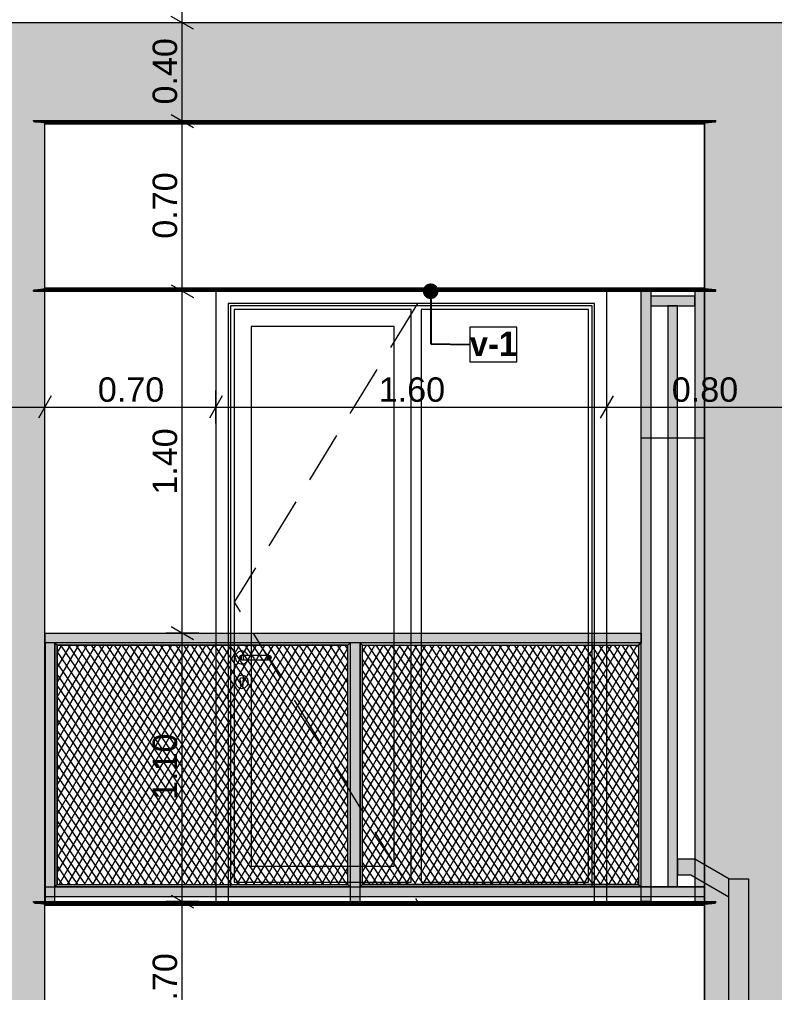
# Model space of a CAD drawing. Header units: millimetres. Extents: x 475206255 to 476720147, y 4620882299 to 4621447368.
# Drawn here: x 475471580 to 475474672, y 4621141772 to 4621145758 of the extents above; entities that cross this region are included whole.
import ezdxf

# ---------------------------------------------------------------- set-up
doc = ezdxf.new("R2010")
doc.units = ezdxf.units.MM
doc.header["$MEASUREMENT"] = 0
doc.set_wipeout_variables(frame=1)
doc.linetypes.add('Hidden Line', pattern=[317.5, 211.666667, -105.833333])
for name, color, linetype, lineweight in [('0_Pen_No__250_Pen_No__255', 255, 'Continuous', 0), ('0_Pen_No__250_Pen_No__7', 7, 'Continuous', 0), ('2D Drafting - General_Pen_No__7_Pen_No__7', 7, 'Continuous', 0), ('Dimensioning - General_Pen_No__142', 142, 'Continuous', 0), ('New_2D Drafting - General_Pen_No__30_Pen_No__9_Pen_No__9_Pen_No__253', 252, 'Continuous', 0), ('New_2D Drafting - General_Pen_No__30_Pen_No__9_Pen_No__9_Pen_No__255', 255, 'Continuous', 0), ('New_2D Drafting - General_Pen_No__30_Pen_No__9_Pen_No__9_Pen_No__7', 7, 'Continuous', 0), ('New_2D Drafting - General_Pen_No__4', 7, 'Continuous', 0), ('New_2D Drafting - General_Pen_No__7', 7, 'Continuous', 0), ('New_Annotation - Label_Pen_No__1', 1, 'Continuous', 0), ('New_Structural - Bearing_Pen_No__250', 7, 'Continuous', 0), ('Structural - Bearing_Pen_No__250', 7, 'Continuous', 0), ('zoma_Pen_No__142', 142, 'Continuous', 0)]:
    doc.layers.add(name, color=color, linetype=linetype, lineweight=lineweight)
doc.layers.add('Dimensioning - General', color=7, linetype='Continuous')
doc.layers.add('zoma', color=7, linetype='Continuous')
doc.styles.add('GENERATED_STYLE_2', font='arial.ttf')
doc.styles.add('GENERATED_STYLE_5', font='')
doc.styles.get('GENERATED_STYLE_5').set_extended_font_data('Avaza', bold=True)
doc.dimstyles.new('GENERATED_STYLE__1', dxfattribs={"dimtxt": 100, "dimasz": 68.640772, "dimexe": 0.18, "dimexo": 0.0625, "dimgap": 0, "dimtad": 1, "dimlfac": 0.001, "dimzin": 0, "dimdsep": 46, "dimtxsty": 'GENERATED_STYLE_2', "dimblk": 'ARROWHEAD_2', "dimblk1": 'ARROWHEAD_2', "dimblk2": 'ARROWHEAD_2', "dimcen": 0.09, "dimse1": 1, "dimse2": 1, "dimclrd": 142, "dimclre": 142, "dimclrt": 142, "dimadec": 0, "dimazin": 0, "dimtfac": 1, "dimtdec": 4, "dimtmove": 0, "dimatfit": 3, "dimfxl": 1, "dimtolj": 1, "dimtzin": 0, "dimarcsym": 0})
doc.dimstyles.new('GENERATED_STYLE__18', dxfattribs={"dimtxt": 100, "dimasz": 68.640772, "dimexe": 0.18, "dimexo": 0.0625, "dimgap": 0, "dimtad": 1, "dimtih": 1, "dimtoh": 1, "dimlfac": 0.001, "dimzin": 0, "dimdsep": 46, "dimtxsty": 'GENERATED_STYLE_2', "dimblk": 'ARROWHEAD_2', "dimblk1": 'ARROWHEAD_2', "dimblk2": 'ARROWHEAD_2', "dimcen": 0.09, "dimse1": 1, "dimse2": 1, "dimclrd": 142, "dimclre": 142, "dimclrt": 142, "dimadec": 0, "dimazin": 0, "dimtfac": 1, "dimtdec": 4, "dimtmove": 0, "dimatfit": 3, "dimfxl": 1, "dimtolj": 1, "dimtzin": 0, "dimarcsym": 0})
doc.dimstyles.new('GENERATED_STYLE__3', dxfattribs={"dimtxt": 200, "dimasz": 64.421331, "dimexe": 0.18, "dimexo": 3, "dimgap": 0, "dimtad": 1, "dimtih": 1, "dimtoh": 1, "dimlfac": 0.001, "dimzin": 0, "dimdsep": 46, "dimtxsty": 'GENERATED_STYLE_2', "dimblk": 'ARROWHEAD_2', "dimblk1": 'ARROWHEAD_2', "dimblk2": 'ARROWHEAD_2', "dimcen": 0.09, "dimclrd": 142, "dimclre": 142, "dimclrt": 142, "dimadec": 0, "dimazin": 0, "dimtfac": 1, "dimtdec": 4, "dimtmove": 0, "dimatfit": 3, "dimfxl": 1, "dimtolj": 1, "dimtzin": 0, "dimarcsym": 0})
doc.dimstyles.new('GENERATED_STYLE__33', dxfattribs={"dimtxt": 0.18, "dimasz": 127.68, "dimexe": 0.18, "dimexo": 0.0625, "dimgap": 0, "dimtad": 0, "dimtih": 1, "dimtoh": 1, "dimdec": 4, "dimzin": 0, "dimdsep": 46, "dimcen": 0.09, "dimadec": 0, "dimazin": 0, "dimtfac": 1, "dimtdec": 4, "dimtmove": 0, "dimatfit": 3, "dimldrblk": 'ARROWHEAD_11', "dimfxl": 1, "dimtolj": 1, "dimtzin": 0, "dimarcsym": 0})
pattern_1 = [(60, (475826095.757, 4621095193.19), (-25.980762, 15), []), (124.306619, (475826095.757, 4621095193.19), (23.8156986, 11.25), [])]

# ---------------------------------------------------------------- blocks, each defined once
blk = doc.blocks.new('*D571', base_point=(475826095.8, 4621095193.2))
at = {"layer": 'Dimensioning - General_Pen_No__142', "color": 142, "linetype": 'Continuous', "lineweight": 0, "transparency": 16777216}
for p, q in [((475472201.6, 4621142171), (475472291.9, 4621142118.8)), ((475472314.5, 4621142144.9), (475472179, 4621142144.9)), ((475472246.7, 4621141444.9), (475472246.7, 4621142144.9)), ((475472314.5, 4621141444.9), (475472179, 4621141444.9)), ((475472201.6, 4621141471), (475472291.9, 4621141418.9))]:
    blk.add_line(p, q, dxfattribs=at)
at = {"layer": 'Dimensioning - General_Pen_No__142', "color": 142, "lineweight": 0, "transparency": 16777216, "insert": (475472226.7, 4621141661.5), "char_height": 100, "attachment_point": 7, "rotation": 90, "style": 'GENERATED_STYLE_2'}
blk.add_mtext('\\A1;{\\pql;\\fArial|b0|i0|c204|p0;\\W1.000000;0.70}', dxfattribs=at)
blk = doc.blocks.new('ARROWHEAD_2')
at = {"color": 0, "linetype": 'Continuous', "lineweight": 0}
for p, q in [((-0.378, -0.655), (0.378, 0.655)), ((0, 0), (-1, 0))]:
    blk.add_line(p, q, dxfattribs=at)
blk = doc.blocks.new('*D572', base_point=(475826095.8, 4621095193.2))
at = {"layer": 'Dimensioning - General_Pen_No__142', "color": 142, "linetype": 'Continuous', "lineweight": 0, "transparency": 16777216}
for p, q in [((475472201.6, 4621143271), (475472291.9, 4621143218.9)), ((475472314.5, 4621143244.9), (475472179, 4621143244.9)), ((475472246.7, 4621142144.9), (475472246.7, 4621143244.9)), ((475472201.6, 4621142171), (475472291.9, 4621142118.8)), ((475472314.5, 4621142144.9), (475472179, 4621142144.9))]:
    blk.add_line(p, q, dxfattribs=at)
at = {"layer": 'Dimensioning - General_Pen_No__142', "color": 142, "lineweight": 0, "transparency": 16777216, "insert": (475472226.7, 4621142561.5), "char_height": 100, "attachment_point": 7, "rotation": 90, "style": 'GENERATED_STYLE_2'}
blk.add_mtext('\\A1;{\\pql;\\fArial|b0|i0|c204|p0;\\W1.000000;1.10}', dxfattribs=at)
blk = doc.blocks.new('*D573', base_point=(475826095.8, 4621095193.2))
at = {"layer": 'Dimensioning - General_Pen_No__142', "color": 142, "linetype": 'Continuous', "lineweight": 0, "transparency": 16777216}
for p, q in [((475472201.6, 4621144671), (475472291.9, 4621144618.9)), ((475472314.5, 4621144644.9), (475472179, 4621144644.9)), ((475472246.7, 4621143244.9), (475472246.7, 4621144644.9)), ((475472201.6, 4621143271), (475472291.9, 4621143218.9)), ((475472314.5, 4621143244.9), (475472179, 4621143244.9))]:
    blk.add_line(p, q, dxfattribs=at)
at = {"layer": 'Dimensioning - General_Pen_No__142', "color": 142, "lineweight": 0, "transparency": 16777216, "insert": (475472226.7, 4621143811.5), "char_height": 100, "attachment_point": 7, "rotation": 90, "style": 'GENERATED_STYLE_2'}
blk.add_mtext('\\A1;{\\pql;\\fArial|b0|i0|c204|p0;\\W1.000000;1.40}', dxfattribs=at)
blk = doc.blocks.new('*D574', base_point=(475826095.8, 4621095193.2))
at = {"layer": 'Dimensioning - General_Pen_No__142', "color": 142, "linetype": 'Continuous', "lineweight": 0, "transparency": 16777216}
for p, q in [((475472314.5, 4621145342.4), (475472179, 4621145342.4)), ((475472201.6, 4621145368.5), (475472291.9, 4621145316.4)), ((475472246.7, 4621144644.9), (475472246.7, 4621145342.4)), ((475472201.6, 4621144671), (475472291.9, 4621144618.9)), ((475472314.5, 4621144644.9), (475472179, 4621144644.9))]:
    blk.add_line(p, q, dxfattribs=at)
at = {"layer": 'Dimensioning - General_Pen_No__142', "color": 142, "lineweight": 0, "transparency": 16777216, "insert": (475472226.7, 4621144860.2), "char_height": 100, "attachment_point": 7, "rotation": 90, "style": 'GENERATED_STYLE_2'}
blk.add_mtext('\\A1;{\\pql;\\fArial|b0|i0|c204|p0;\\W1.000000;0.70}', dxfattribs=at)
blk = doc.blocks.new('*D575', base_point=(475826095.8, 4621095193.2))
at = {"layer": 'Dimensioning - General_Pen_No__142', "color": 142, "linetype": 'Continuous', "lineweight": 0, "transparency": 16777216}
for p, q in [((475472246.7, 4621145744.5), (475472246.7, 4621145788.6)), ((475472314.5, 4621145744.5), (475472179, 4621145744.5)), ((475472291.9, 4621145718.4), (475472201.6, 4621145770.5)), ((475472246.7, 4621145342.4), (475472246.7, 4621145744.5)), ((475472314.5, 4621145342.4), (475472179, 4621145342.4)), ((475472201.6, 4621145368.5), (475472291.9, 4621145316.4))]:
    blk.add_line(p, q, dxfattribs=at)
at = {"layer": 'Dimensioning - General_Pen_No__142', "color": 142, "lineweight": 0, "transparency": 16777216, "insert": (475472226.7, 4621145410), "char_height": 100, "attachment_point": 7, "rotation": 90, "style": 'GENERATED_STYLE_2'}
blk.add_mtext('\\A1;{\\pql;\\fArial|b0|i0|c204|p0;\\W1.000000;0.40}', dxfattribs=at)
blk = doc.blocks.new('*D582', base_point=(475826095.8, 4621095193.2))
at = {"layer": 'Dimensioning - General_Pen_No__142', "color": 142, "linetype": 'Continuous', "lineweight": 0, "transparency": 16777216}
for p, q in [((475483310.4, 4621143670.9), (475483400.7, 4621143618.8)), ((475483423.3, 4621143644.9), (475483287.8, 4621143644.9)), ((475483355.6, 4621141144.9), (475483355.6, 4621143644.9)), ((475483310.4, 4621141170.9), (475483400.7, 4621141118.8)), ((475483423.3, 4621141144.9), (475483287.8, 4621141144.9))]:
    blk.add_line(p, q, dxfattribs=at)
at = {"layer": 'Dimensioning - General_Pen_No__142', "color": 142, "lineweight": 0, "transparency": 16777216, "insert": (475483335.6, 4621142261.4), "char_height": 100, "attachment_point": 7, "rotation": 90, "style": 'GENERATED_STYLE_2'}
blk.add_mtext('\\A1;{\\pql;\\fArial|b0|i0|c204|p0;\\W1.000000;2.50}', dxfattribs=at)
blk = doc.blocks.new('*D583', base_point=(475826095.8, 4621095193.2))
at = {"layer": 'Dimensioning - General_Pen_No__142', "color": 142, "linetype": 'Continuous', "lineweight": 0, "transparency": 16777216}
for p, q in [((475483355.6, 4621144744.5), (475483355.6, 4621144788.6)), ((475483423.3, 4621144744.5), (475483287.8, 4621144744.5)), ((475483400.7, 4621144718.4), (475483310.4, 4621144770.5)), ((475483355.6, 4621143644.9), (475483355.6, 4621144744.5)), ((475483310.4, 4621143670.9), (475483400.7, 4621143618.8)), ((475483423.3, 4621143644.9), (475483287.8, 4621143644.9))]:
    blk.add_line(p, q, dxfattribs=at)
at = {"layer": 'Dimensioning - General_Pen_No__142', "color": 142, "lineweight": 0, "transparency": 16777216, "insert": (475483335.6, 4621144061.2), "char_height": 100, "attachment_point": 7, "rotation": 90, "style": 'GENERATED_STYLE_2'}
blk.add_mtext('\\A1;{\\pql;\\fArial|b0|i0|c204|p0;\\W1.000000;1.10}', dxfattribs=at)
blk = doc.blocks.new('*D1547', base_point=(475826095.8, 4621095193.2))
at = {"layer": 'zoma_Pen_No__142', "color": 142, "linetype": 'Continuous', "lineweight": 0, "transparency": 16777216}
for p, q in [((475468309, 4621128812.1), (475468260.1, 4621128727.4)), ((475468284.6, 4621128706.2), (475468284.6, 4621128833.3)), ((475474409, 4621128812.1), (475474360.1, 4621128727.4)), ((475474384.6, 4621128706.2), (475474384.6, 4621128833.3)), ((475468284.6, 4621128769.8), (475474384.6, 4621128769.8))]:
    blk.add_line(p, q, dxfattribs=at)
at = {"layer": 'zoma_Pen_No__142', "color": 142, "lineweight": 0, "transparency": 16777216, "char_height": 200, "attachment_point": 7, "style": 'GENERATED_STYLE_2'}
for s, insert in [('\\A1;{\\pql;\\fArial|b0|i0|c204|p0;\\W1.000000;6.10}', (475471067.7, 4621128809.8)), ('\\A1;{\\pql;\\fArial|b0|i0|c204|p0;\\W1.000000;0.40}', (475473826.2, 4621128809.8))]:
    blk.add_mtext(s, dxfattribs=dict(at, insert=insert))
blk = doc.blocks.new('*D1548', base_point=(475826095.8, 4621095193.2))
at = {"layer": 'zoma_Pen_No__142', "color": 142, "linetype": 'Continuous', "lineweight": 0, "transparency": 16777216}
for p, q in [((475474409, 4621128812.1), (475474360.1, 4621128727.4)), ((475474384.6, 4621128706.2), (475474384.6, 4621128833.3)), ((475474809, 4621128812.1), (475474760.1, 4621128727.4)), ((475474784.6, 4621128706.2), (475474784.6, 4621128833.3)), ((475474384.6, 4621128769.8), (475474784.6, 4621128769.8))]:
    blk.add_line(p, q, dxfattribs=at)
at = {"layer": 'zoma_Pen_No__142', "color": 142, "lineweight": 0, "transparency": 16777216, "insert": (475474667.7, 4621128866.9), "char_height": 200, "attachment_point": 7, "style": 'GENERATED_STYLE_2'}
blk.add_mtext('\\A1;{\\pql;\\fArial|b0|i0|c204|p0;\\W1.000000;0.30}', dxfattribs=at)
blk = doc.blocks.new('ARROWHEAD_11')
at = {"color": 0, "linetype": 'Continuous', "lineweight": 0}
blk.add_line((0, 0), (-1, 0), dxfattribs=at)
at = {"color": 0, "linetype": 'Continuous', "lineweight": 0, "const_width": 0.25, "flags": 128}
blk.add_lwpolyline([(-0.125, 0, 1), (0.125, 0, 1)], format="xyb", close=True, dxfattribs=at)
blk = doc.blocks.new('*D1901', base_point=(475826095.8, 4621095193.2))
at = {"layer": 'Dimensioning - General_Pen_No__142', "color": 142, "linetype": 'Continuous', "lineweight": 0, "transparency": 16777216}
for p, q in [((475470734.7, 4621144103.1), (475470734.7, 4621144238.6)), ((475471684.2, 4621144103.1), (475471684.2, 4621144238.6)), ((475470760.8, 4621144216), (475470708.6, 4621144125.7)), ((475471710.3, 4621144216), (475471658.2, 4621144125.7)), ((475470734.7, 4621144170.8), (475471684.2, 4621144170.8))]:
    blk.add_line(p, q, dxfattribs=at)
at = {"layer": 'Dimensioning - General_Pen_No__142', "color": 142, "lineweight": 0, "transparency": 16777216, "insert": (475471076, 4621144190.8), "char_height": 100, "attachment_point": 7, "style": 'GENERATED_STYLE_2'}
blk.add_mtext('\\A1;{\\pql;\\fArial|b0|i0|c204|p0;\\W1.000000;0.95}', dxfattribs=at)
blk = doc.blocks.new('*D1902', base_point=(475826095.8, 4621095193.2))
at = {"layer": 'Dimensioning - General_Pen_No__142', "color": 142, "linetype": 'Continuous', "lineweight": 0, "transparency": 16777216}
for p, q in [((475471684.2, 4621144103.1), (475471684.2, 4621144238.6)), ((475472384.3, 4621144103.1), (475472384.3, 4621144238.6)), ((475471710.3, 4621144216), (475471658.2, 4621144125.7)), ((475472410.3, 4621144216), (475472358.2, 4621144125.7)), ((475471684.2, 4621144170.8), (475472384.3, 4621144170.8))]:
    blk.add_line(p, q, dxfattribs=at)
at = {"layer": 'Dimensioning - General_Pen_No__142', "color": 142, "lineweight": 0, "transparency": 16777216, "insert": (475471900.8, 4621144190.8), "char_height": 100, "attachment_point": 7, "style": 'GENERATED_STYLE_2'}
blk.add_mtext('\\A1;{\\pql;\\fArial|b0|i0|c204|p0;\\W1.000000;0.70}', dxfattribs=at)
blk = doc.blocks.new('*D1903', base_point=(475826095.8, 4621095193.2))
at = {"layer": 'Dimensioning - General_Pen_No__142', "color": 142, "linetype": 'Continuous', "lineweight": 0, "transparency": 16777216}
for p, q in [((475472384.3, 4621144103.1), (475472384.3, 4621144238.6)), ((475473984.3, 4621144103.1), (475473984.3, 4621144238.6)), ((475472410.3, 4621144216), (475472358.2, 4621144125.7)), ((475474010.3, 4621144216), (475473958.2, 4621144125.7)), ((475472384.3, 4621144170.8), (475473984.3, 4621144170.8))]:
    blk.add_line(p, q, dxfattribs=at)
at = {"layer": 'Dimensioning - General_Pen_No__142', "color": 142, "lineweight": 0, "transparency": 16777216, "insert": (475473050.8, 4621144190.8), "char_height": 100, "attachment_point": 7, "style": 'GENERATED_STYLE_2'}
blk.add_mtext('\\A1;{\\pql;\\fArial|b0|i0|c204|p0;\\W1.000000;1.60}', dxfattribs=at)
blk = doc.blocks.new('*D1904', base_point=(475826095.8, 4621095193.2))
at = {"layer": 'Dimensioning - General_Pen_No__142', "color": 142, "linetype": 'Continuous', "lineweight": 0, "transparency": 16777216}
for p, q in [((475473984.3, 4621144103.1), (475473984.3, 4621144238.6)), ((475474784.4, 4621144103.1), (475474784.4, 4621144238.6)), ((475474010.3, 4621144216), (475473958.2, 4621144125.7)), ((475474810.5, 4621144216), (475474758.3, 4621144125.7)), ((475473984.3, 4621144170.8), (475474784.4, 4621144170.8))]:
    blk.add_line(p, q, dxfattribs=at)
at = {"layer": 'Dimensioning - General_Pen_No__142', "color": 142, "lineweight": 0, "transparency": 16777216, "insert": (475474250.9, 4621144190.8), "char_height": 100, "attachment_point": 7, "style": 'GENERATED_STYLE_2'}
blk.add_mtext('\\A1;{\\pql;\\fArial|b0|i0|c204|p0;\\W1.000000;0.80}', dxfattribs=at)

msp = doc.modelspace()

# ---------------------------------------------------------------- hatches: boundary and pattern name
at = {"layer": '0_Pen_No__250_Pen_No__255', "linetype": 'Continuous', "lineweight": 0, "true_color": 0x3f3f3f}
for points in [[(475474484.884, 4621142164.412), (475474484.884, 4621142237.916), (475474344.884, 4621142318.828), (475474274.884, 4621142318.828), (475474274.884, 4621142254.828), (475474328.44, 4621142254.828)], [(475474564.884, 4621132444.873), (475474484.884, 4621132444.873), (475474484.884, 4621142237.916), (475474564.884, 4621142237.916)]]:
    msp.add_hatch(color=250, dxfattribs=at).paths.add_polyline_path(points)
at = {"layer": 'New_2D Drafting - General_Pen_No__30_Pen_No__9_Pen_No__9_Pen_No__253', "linetype": 'Continuous', "lineweight": 0}
h = msp.add_hatch(dxfattribs=at)
h.set_pattern_fill('BRICK___RUNNING_BOND', color=252, style=0, pattern_type=2)
h.set_pattern_definition([(0, (475826095.757, 4621095193.19), (0, 66.64), []), (90, (475826095.76, 4621095193.2), (-244.8, 0), [66.64, -66.64]), (90, (475826218.16, 4621095259.83), (-244.8, 0), [66.64, -66.64])])
h.paths.add_polyline_path([(475468284.453, 4621132544.873), (475468284.453, 4621132444.873), (475474784.805, 4621132444.873), (475474784.805, 4621145744.467), (475468284.453, 4621145744.467)])
h.paths.add_polyline_path([(475470833.669, 4621141864.899), (475469033.669, 4621141864.899), (475469033.669, 4621142144.899), (475469134.703, 4621142144.899), (475469134.703, 4621144644.905), (475470734.703, 4621144644.905), (475470734.703, 4621142144.899), (475470833.669, 4621142144.899)], flags=0)
h.paths.add_polyline_path([(475469033.669, 4621135744.899), (475469033.669, 4621135464.899), (475469134.703, 4621135464.899), (475470734.703, 4621135464.899), (475470833.669, 4621135464.899), (475470833.669, 4621135744.899), (475470734.703, 4621135744.899), (475470734.703, 4621138244.91), (475469134.703, 4621138244.91), (475469134.703, 4621135744.899)], flags=0)
h.paths.add_polyline_path([(475469134.703, 4621138664.899), (475470734.703, 4621138664.899), (475470833.669, 4621138664.899), (475470833.669, 4621138944.899), (475470734.703, 4621138944.899), (475470734.703, 4621141444.911), (475469134.703, 4621141444.911), (475469134.703, 4621138944.899), (475469033.669, 4621138944.899), (475469033.669, 4621138664.899)], flags=0)
h.paths.add_polyline_path([(475469080.654, 4621135044.91), (475469080.654, 4621133444.91), (475470680.654, 4621133444.91), (475470680.654, 4621135044.91)], flags=0)
h.paths.add_polyline_path([(475471684.228, 4621145344.917), (475474384.884, 4621145344.917), (475474384.884, 4621133644.895), (475471684.228, 4621133644.895)], flags=0)
at = {"layer": 'New_2D Drafting - General_Pen_No__30_Pen_No__9_Pen_No__9_Pen_No__255', "linetype": 'Continuous', "lineweight": 0}
for points in [[(475474124.884, 4621144644.911), (475474164.884, 4621144644.911), (475474164.884, 4621142144.917), (475474124.884, 4621142144.917)], [(475474164.884, 4621144624.911), (475474164.884, 4621144584.824), (475474344.884, 4621144584.824), (475474344.884, 4621144624.911)], [(475474344.884, 4621144644.923), (475474344.884, 4621142144.917), (475474384.884, 4621142144.917), (475474384.884, 4621144644.923)], [(475474234.884, 4621144584.824), (475474234.884, 4621142204.943), (475474274.884, 4621142204.943), (475474274.884, 4621144584.824)], [(475471684.631, 4621143204.945), (475471684.631, 4621143244.945), (475474124.884, 4621143244.945), (475474124.884, 4621143204.945)], [(475471684.631, 4621142144.951), (475471724.631, 4621142144.951), (475471724.631, 4621143204.945), (475471684.631, 4621143204.945)], [(475471724.631, 4621142204.917), (475471734.631, 4621142214.917), (475471734.631, 4621143194.945), (475471724.631, 4621143204.945)], [(475472924.631, 4621143194.945), (475472934.631, 4621143204.945), (475471724.631, 4621143204.945), (475471734.631, 4621143194.945)], [(475472934.631, 4621142204.917), (475472924.631, 4621142214.917), (475472924.631, 4621143194.945), (475472934.631, 4621143204.945)], [(475472934.631, 4621142144.917), (475472974.631, 4621142144.917), (475472974.631, 4621143204.945), (475472934.631, 4621143204.945)], [(475472974.631, 4621142204.943), (475472984.631, 4621142214.943), (475472984.631, 4621143194.971), (475472974.631, 4621143204.971)], [(475474114.798, 4621143194.945), (475474124.884, 4621143204.945), (475472974.631, 4621143204.945), (475472984.631, 4621143194.945)], [(475474124.884, 4621143204.945), (475474114.798, 4621143194.945), (475474114.798, 4621142214.917), (475474124.884, 4621142204.943)], [(475471684.631, 4621142164.943), (475471684.631, 4621142204.943), (475474384.884, 4621142204.943), (475474384.884, 4621142164.943)], [(475472924.605, 4621142214.943), (475472934.605, 4621142204.943), (475471724.631, 4621142204.943), (475471734.631, 4621142214.943)], [(475474114.819, 4621142214.929), (475474124.917, 4621142204.943), (475472974.657, 4621142204.943), (475472984.664, 4621142214.95)]]:
    msp.add_hatch(color=255, dxfattribs=at).paths.add_polyline_path(points)
at = {"layer": 'New_2D Drafting - General_Pen_No__7', "linetype": 'Continuous', "lineweight": 0}
h = msp.add_hatch(dxfattribs=at)
h.set_pattern_fill('BATT_INSULATION', style=0, pattern_type=2)
h.set_pattern_definition(pattern_1)
h.paths.add_polyline_path([(475471734.631, 4621142214.943), (475472924.631, 4621142214.943), (475472924.631, 4621143194.945), (475471734.631, 4621143194.945)])
h = msp.add_hatch(dxfattribs=at)
h.set_pattern_fill('BATT_INSULATION', style=0, pattern_type=2)
h.set_pattern_definition(pattern_1)
h.paths.add_polyline_path([(475472984.631, 4621143194.945), (475474114.798, 4621143194.945), (475474114.798, 4621142214.95), (475472984.631, 4621142214.95)])

# ---------------------------------------------------------------- linework, layer by layer
at = {"layer": '0_Pen_No__250_Pen_No__7', "color": 7, "linetype": 'Continuous', "lineweight": 0, "flags": 128}
for points in [[(475474484.884, 4621142164.412), (475474484.884, 4621142237.916), (475474344.884, 4621142318.828), (475474274.884, 4621142318.828), (475474274.884, 4621142254.828), (475474328.44, 4621142254.828)], [(475474564.884, 4621132444.873), (475474484.884, 4621132444.873), (475474484.884, 4621142237.916), (475474564.884, 4621142237.916)]]:
    msp.add_lwpolyline(points, close=True, dxfattribs=at)
at = {"layer": '2D Drafting - General_Pen_No__7_Pen_No__7', "color": 7, "linetype": 'Continuous', "lineweight": 0, "flags": 128}
for points in [[(475472388.379, 4621142144.911), (475473984.262, 4621142144.916), (475473984.254, 4621144644.916), (475472384.254, 4621144644.911)], [(475472384.254, 4621144644.911), (475472384.262, 4621142144.911), (475472388.379, 4621142144.911)]]:
    msp.add_lwpolyline(points, dxfattribs=at)
for points in [[(475473934.254, 4621144594.915), (475472434.254, 4621144594.91), (475472434.262, 4621142144.911), (475473934.262, 4621142144.918)], [(475473924.254, 4621144584.915), (475472444.254, 4621144584.91), (475472444.262, 4621142204.912), (475473924.262, 4621142204.918)], [(475473184.258, 4621144569.913), (475472459.254, 4621144569.91), (475472459.262, 4621142224.913), (475473184.262, 4621142224.915)], [(475473909.254, 4621144569.915), (475473224.254, 4621144569.913), (475473224.262, 4621142224.915), (475473909.262, 4621142224.918)], [(475473114.254, 4621144499.912), (475472529.254, 4621144499.91), (475472529.262, 4621142289.913), (475473114.262, 4621142289.915)]]:
    msp.add_lwpolyline(points, close=True, dxfattribs=at)
at = {"layer": '2D Drafting - General_Pen_No__7_Pen_No__7', "color": 7, "linetype": 'Hidden Line', "lineweight": 0, "flags": 128}
msp.add_lwpolyline([(475473209.254, 4621144594.913), (475472459.258, 4621143370.787), (475473208.485, 4621142146.198)], dxfattribs=at)
at = {"layer": 'New_2D Drafting - General_Pen_No__30_Pen_No__9_Pen_No__9_Pen_No__7', "color": 7, "linetype": 'Continuous', "lineweight": 0, "flags": 128}
for points in [[(475468284.453, 4621132544.873), (475468284.453, 4621132444.873), (475474784.805, 4621132444.873), (475474784.805, 4621145744.467), (475468284.453, 4621145744.467)], [(475471684.228, 4621145344.917), (475474384.884, 4621145344.917), (475474384.884, 4621133644.895), (475471684.228, 4621133644.895)], [(475474124.884, 4621144644.911), (475474164.884, 4621144644.911), (475474164.884, 4621142144.917), (475474124.884, 4621142144.917)], [(475474164.884, 4621144624.911), (475474164.884, 4621144584.824), (475474344.884, 4621144584.824), (475474344.884, 4621144624.911)], [(475474344.884, 4621144644.923), (475474344.884, 4621142144.917), (475474384.884, 4621142144.917), (475474384.884, 4621144644.923)], [(475474234.884, 4621144584.824), (475474234.884, 4621142204.943), (475474274.884, 4621142204.943), (475474274.884, 4621144584.824)], [(475474384.884, 4621142204.943), (475474124.884, 4621142204.943), (475474124.884, 4621144044.528), (475474384.884, 4621144044.528)], [(475471684.631, 4621143204.945), (475471684.631, 4621143244.945), (475474124.884, 4621143244.945), (475474124.884, 4621143204.945)], [(475471684.631, 4621142144.951), (475471724.631, 4621142144.951), (475471724.631, 4621143204.945), (475471684.631, 4621143204.945)], [(475471724.631, 4621142204.917), (475471734.631, 4621142214.917), (475471734.631, 4621143194.945), (475471724.631, 4621143204.945)], [(475472924.631, 4621143194.945), (475472934.631, 4621143204.945), (475471724.631, 4621143204.945), (475471734.631, 4621143194.945)], [(475472934.631, 4621142204.917), (475472924.631, 4621142214.917), (475472924.631, 4621143194.945), (475472934.631, 4621143204.945)], [(475472934.631, 4621142144.917), (475472974.631, 4621142144.917), (475472974.631, 4621143204.945), (475472934.631, 4621143204.945)], [(475472974.631, 4621142204.943), (475472984.631, 4621142214.943), (475472984.631, 4621143194.971), (475472974.631, 4621143204.971)], [(475474114.798, 4621143194.945), (475474124.884, 4621143204.945), (475472974.631, 4621143204.945), (475472984.631, 4621143194.945)], [(475474124.884, 4621143204.945), (475474114.798, 4621143194.945), (475474114.798, 4621142214.917), (475474124.884, 4621142204.943)], [(475471684.631, 4621142164.943), (475471684.631, 4621142204.943), (475474384.884, 4621142204.943), (475474384.884, 4621142164.943)], [(475472924.605, 4621142214.943), (475472934.605, 4621142204.943), (475471724.631, 4621142204.943), (475471734.631, 4621142214.943)], [(475474114.819, 4621142214.929), (475474124.917, 4621142204.943), (475472974.657, 4621142204.943), (475472984.664, 4621142214.95)]]:
    msp.add_lwpolyline(points, close=True, dxfattribs=at)
at = {"layer": 'New_2D Drafting - General_Pen_No__4', "color": 7, "linetype": 'Continuous', "lineweight": 0, "flags": 128}
for points in [[(475471734.631, 4621142214.943), (475472924.631, 4621142214.943), (475472924.631, 4621143194.945), (475471734.631, 4621143194.945)], [(475472984.631, 4621143194.945), (475474114.798, 4621143194.945), (475474114.798, 4621142214.95), (475472984.631, 4621142214.95)]]:
    msp.add_lwpolyline(points, close=True, dxfattribs=at)
at = {"layer": 'New_Structural - Bearing_Pen_No__250', "color": 7, "linetype": 'Continuous', "lineweight": 0}
for p, q in [((475472466.766, 4621143158.411), (475472463.149, 4621143144.911)), ((475472476.649, 4621143168.294), (475472466.766, 4621143158.411)), ((475472490.149, 4621143171.911), (475472476.649, 4621143168.294)), ((475472483.078, 4621143151.982), (475472480.149, 4621143144.911)), ((475472484.63, 4621143151.982), (475472481.871, 4621143144.911)), ((475472490.149, 4621143154.911), (475472483.078, 4621143151.982)), ((475472489.444, 4621143151.982), (475472487.333, 4621143144.911)), ((475472503.649, 4621143168.294), (475472490.149, 4621143171.911)), ((475472490.149, 4621143154.911), (475472491.291, 4621143154.911)), ((475472491.291, 4621143154.911), (475472494.542, 4621143154.911)), ((475472494.542, 4621143154.911), (475472499.409, 4621143154.911)), ((475472496.65, 4621143151.982), (475472495.507, 4621143144.911)), ((475472499.409, 4621143154.911), (475472505.149, 4621143154.911)), ((475472513.532, 4621143158.411), (475472503.649, 4621143168.294)), ((475472505.149, 4621143154.911), (475472585.149, 4621143154.912)), ((475472514.47, 4621143154.911), (475472513.532, 4621143158.411)), ((475472585.149, 4621143154.912), (475472590.889, 4621143154.912)), ((475472590.889, 4621143154.912), (475472595.756, 4621143154.912)), ((475472593.648, 4621143151.983), (475472594.791, 4621143144.912)), ((475472595.756, 4621143154.912), (475472599.007, 4621143154.912)), ((475472599.007, 4621143154.912), (475472600.149, 4621143154.912)), ((475472600.149, 4621143154.912), (475472607.22, 4621143151.983)), ((475472600.854, 4621143151.983), (475472602.965, 4621143144.912)), ((475472605.668, 4621143151.983), (475472608.427, 4621143144.912)), ((475472607.22, 4621143151.983), (475472610.149, 4621143144.912)), ((475472463.149, 4621143144.911), (475472466.766, 4621143131.411)), ((475472466.766, 4621143131.411), (475472476.649, 4621143121.528)), ((475472476.649, 4621143121.528), (475472490.149, 4621143117.911)), ((475472480.149, 4621143144.911), (475472483.078, 4621143137.84)), ((475472481.871, 4621143144.911), (475472484.63, 4621143137.84)), ((475472483.078, 4621143137.84), (475472490.149, 4621143134.911)), ((475472487.333, 4621143144.911), (475472489.445, 4621143137.84)), ((475472490.149, 4621143134.911), (475472491.291, 4621143134.911)), ((475472490.149, 4621143117.911), (475472503.649, 4621143121.529)), ((475472491.291, 4621143134.911), (475472494.543, 4621143134.911)), ((475472494.543, 4621143134.911), (475472499.409, 4621143134.911)), ((475472495.507, 4621143144.911), (475472496.65, 4621143137.84)), ((475472499.409, 4621143134.911), (475472505.149, 4621143134.911)), ((475472503.649, 4621143121.529), (475472513.532, 4621143131.411)), ((475472505.149, 4621143134.911), (475472585.149, 4621143134.912)), ((475472513.532, 4621143131.411), (475472514.47, 4621143134.911)), ((475472585.149, 4621143134.912), (475472590.889, 4621143134.912)), ((475472590.889, 4621143134.912), (475472595.756, 4621143134.912)), ((475472594.791, 4621143144.912), (475472593.648, 4621143137.841)), ((475472595.756, 4621143134.912), (475472599.007, 4621143134.912)), ((475472599.007, 4621143134.912), (475472600.149, 4621143134.912)), ((475472607.22, 4621143137.841), (475472600.149, 4621143134.912)), ((475472602.965, 4621143144.912), (475472600.854, 4621143137.841)), ((475472608.427, 4621143144.912), (475472605.668, 4621143137.841)), ((475472610.149, 4621143144.912), (475472607.22, 4621143137.841)), ((475472476.649, 4621143068.294), (475472466.767, 4621143058.411)), ((475472490.149, 4621143071.911), (475472476.649, 4621143068.294)), ((475472503.649, 4621143068.294), (475472490.149, 4621143071.911)), ((475472513.532, 4621143058.411), (475472503.649, 4621143068.294)), ((475472466.767, 4621143058.411), (475472463.149, 4621143044.911)), ((475472463.149, 4621143044.911), (475472466.767, 4621143031.411)), ((475472466.767, 4621143031.411), (475472476.65, 4621143021.528)), ((475472483.429, 4621143056.551), (475472482.682, 4621143054.603)), ((475472485.149, 4621143049.311), (475472482.682, 4621143054.603)), ((475472483.429, 4621143056.551), (475472484.774, 4621143060.055)), ((475472484.774, 4621143060.055), (475472490.149, 4621143062.337)), ((475472485.149, 4621143047.798), (475472485.149, 4621143049.311)), ((475472485.149, 4621143047.798), (475472485.149, 4621143044.911)), ((475472485.149, 4621143044.911), (475472485.149, 4621143042.024)), ((475472485.149, 4621143042.024), (475472485.149, 4621143036.251)), ((475472485.149, 4621143036.251), (475472485.149, 4621143032.411)), ((475472486.614, 4621143028.876), (475472485.149, 4621143032.411)), ((475472490.149, 4621143027.411), (475472486.614, 4621143028.876)), ((475472490.149, 4621143062.337), (475472495.525, 4621143060.055)), ((475472493.685, 4621143028.876), (475472490.149, 4621143027.411)), ((475472495.149, 4621143032.411), (475472493.685, 4621143028.876)), ((475472497.617, 4621143054.604), (475472495.149, 4621143049.311)), ((475472495.149, 4621143049.311), (475472495.149, 4621143047.798)), ((475472495.149, 4621143047.798), (475472495.149, 4621143044.911)), ((475472495.149, 4621143044.911), (475472495.149, 4621143042.024)), ((475472495.149, 4621143042.024), (475472495.149, 4621143036.251)), ((475472495.149, 4621143036.251), (475472495.149, 4621143032.411)), ((475472496.87, 4621143056.551), (475472495.525, 4621143060.055)), ((475472496.87, 4621143056.551), (475472497.617, 4621143054.604)), ((475472503.65, 4621143021.529), (475472513.532, 4621143031.411)), ((475472517.149, 4621143044.911), (475472513.532, 4621143058.411)), ((475472513.532, 4621143031.411), (475472517.149, 4621143044.911)), ((475472476.65, 4621143021.528), (475472490.15, 4621143017.911)), ((475472490.15, 4621143017.911), (475472503.65, 4621143021.529))]:
    msp.add_line(p, q, dxfattribs=at)
at = {"layer": 'Structural - Bearing_Pen_No__250', "color": 7, "linetype": 'Continuous', "lineweight": 0}
for p, q in [((475471637.902, 4621145342.422), (475471637.902, 4621145344.917)), ((475471637.902, 4621145344.917), (475474431.21, 4621145344.917)), ((475471638.302, 4621145340.891), (475471637.902, 4621145342.422)), ((475471637.902, 4621145342.422), (475474431.21, 4621145342.422)), ((475471639.439, 4621145339.594), (475471638.302, 4621145340.891)), ((475471641.142, 4621145338.727), (475471639.439, 4621145339.594)), ((475471642.364, 4621145338.467), (475471641.142, 4621145338.727)), ((475471679.765, 4621145334.477), (475471642.364, 4621145338.467)), ((475471642.364, 4621145338.467), (475474426.748, 4621145338.467)), ((475474389.346, 4621145334.477), (475474426.748, 4621145338.467)), ((475474426.748, 4621145338.467), (475474427.969, 4621145338.727)), ((475474427.969, 4621145338.727), (475474429.672, 4621145339.594)), ((475474429.672, 4621145339.594), (475474430.81, 4621145340.891)), ((475474430.81, 4621145340.891), (475474431.21, 4621145342.422)), ((475474431.21, 4621145342.422), (475474431.21, 4621145344.917)), ((475471680.987, 4621145334.218), (475471679.765, 4621145334.477)), ((475471679.765, 4621145334.477), (475474389.346, 4621145334.477)), ((475471682.69, 4621145333.351), (475471680.987, 4621145334.218)), ((475471683.828, 4621145332.053), (475471682.69, 4621145333.351)), ((475471684.228, 4621145330.522), (475471683.828, 4621145332.053)), ((475471684.228, 4621144659.336), (475471684.228, 4621145330.522)), ((475471684.228, 4621145330.522), (475474384.884, 4621145330.522)), ((475474384.884, 4621145330.522), (475474385.284, 4621145332.053)), ((475474384.884, 4621144659.336), (475474384.884, 4621145330.522)), ((475474385.284, 4621145332.053), (475474386.421, 4621145333.351)), ((475474386.421, 4621145333.351), (475474388.125, 4621145334.218)), ((475474388.125, 4621145334.218), (475474389.346, 4621145334.477)), ((475471637.902, 4621144647.418), (475471638.302, 4621144648.949)), ((475471637.902, 4621144644.923), (475471637.902, 4621144647.418)), ((475471637.902, 4621144647.418), (475474431.21, 4621144647.418)), ((475471637.902, 4621144644.923), (475474431.21, 4621144644.923)), ((475471638.302, 4621144648.949), (475471639.439, 4621144650.246)), ((475471639.439, 4621144650.246), (475471641.142, 4621144651.113)), ((475471641.142, 4621144651.113), (475471642.364, 4621144651.373)), ((475471642.364, 4621144651.373), (475471679.765, 4621144655.363)), ((475471642.364, 4621144651.373), (475474426.748, 4621144651.373)), ((475471679.765, 4621144655.363), (475471680.987, 4621144655.622)), ((475471679.765, 4621144655.363), (475474389.346, 4621144655.363)), ((475471680.987, 4621144655.622), (475471682.69, 4621144656.489)), ((475471682.69, 4621144656.489), (475471683.828, 4621144657.787)), ((475471683.828, 4621144657.787), (475471684.228, 4621144659.318)), ((475471684.228, 4621144659.318), (475474384.884, 4621144659.318)), ((475474385.284, 4621144657.787), (475474384.884, 4621144659.318)), ((475474386.421, 4621144656.489), (475474385.284, 4621144657.787)), ((475474388.125, 4621144655.622), (475474386.421, 4621144656.489)), ((475474389.346, 4621144655.363), (475474388.125, 4621144655.622)), ((475474426.748, 4621144651.373), (475474389.346, 4621144655.363)), ((475474427.969, 4621144651.113), (475474426.748, 4621144651.373)), ((475474429.672, 4621144650.246), (475474427.969, 4621144651.113)), ((475474430.81, 4621144648.949), (475474429.672, 4621144650.246)), ((475474431.21, 4621144647.418), (475474430.81, 4621144648.949)), ((475474431.21, 4621144644.923), (475474431.21, 4621144647.418)), ((475471637.902, 4621142142.422), (475471637.902, 4621142144.917)), ((475471637.902, 4621142144.917), (475474431.21, 4621142144.917)), ((475471638.302, 4621142140.891), (475471637.902, 4621142142.422)), ((475471637.902, 4621142142.422), (475474431.21, 4621142142.422)), ((475471639.439, 4621142139.594), (475471638.302, 4621142140.891)), ((475471641.142, 4621142138.727), (475471639.439, 4621142139.594)), ((475471642.364, 4621142138.467), (475471641.142, 4621142138.727)), ((475471679.765, 4621142134.477), (475471642.364, 4621142138.467)), ((475471642.364, 4621142138.467), (475474426.748, 4621142138.467)), ((475471680.987, 4621142134.218), (475471679.765, 4621142134.477)), ((475471679.765, 4621142134.477), (475474389.346, 4621142134.477)), ((475471682.69, 4621142133.351), (475471680.987, 4621142134.218)), ((475471683.828, 4621142132.053), (475471682.69, 4621142133.351)), ((475471684.228, 4621142130.522), (475471683.828, 4621142132.053)), ((475471684.228, 4621141459.336), (475471684.228, 4621142130.522)), ((475471684.228, 4621142130.522), (475474384.884, 4621142130.522)), ((475474384.884, 4621142130.522), (475474385.284, 4621142132.053)), ((475474384.884, 4621141459.336), (475474384.884, 4621142130.522)), ((475474385.284, 4621142132.053), (475474386.421, 4621142133.351)), ((475474386.421, 4621142133.351), (475474388.125, 4621142134.218)), ((475474388.125, 4621142134.218), (475474389.346, 4621142134.477)), ((475474389.346, 4621142134.477), (475474426.748, 4621142138.467)), ((475474426.748, 4621142138.467), (475474427.969, 4621142138.727)), ((475474427.969, 4621142138.727), (475474429.672, 4621142139.594)), ((475474429.672, 4621142139.594), (475474430.81, 4621142140.891)), ((475474430.81, 4621142140.891), (475474431.21, 4621142142.422)), ((475474431.21, 4621142142.422), (475474431.21, 4621142144.917))]:
    msp.add_line(p, q, dxfattribs=at)

# ---------------------------------------------------------------- dimensions: what is measured, and where the dimension line sits
at = {"layer": 'Dimensioning - General', "color": 142, "linetype": 'Continuous', "lineweight": 0}
for base, p1, p2, picture, middle in [((475472246.714, 4621145744.467), (475472342.162, 4621145342.422), (475472305.376, 4621145744.467), '*D575', (475472176.714, 4621145539.442)), ((475472246.714, 4621145342.422), (475472278.734, 4621144644.923), (475472342.162, 4621145342.422), '*D574', (475472176.714, 4621144989.671)), ((475483355.565, 4621144744.467), (475465435.029, 4621143644.874), (475466288.436, 4621144744.467), '*D583', (475483285.565, 4621144190.668)), ((475472246.714, 4621144644.923), (475472211.127, 4621143244.945), (475472278.734, 4621144644.923), '*D573', (475472176.714, 4621143940.932)), ((475483355.565, 4621143644.874), (475465435.029, 4621141144.874), (475465435.029, 4621143644.874), '*D582', (475483285.565, 4621142390.872)), ((475472246.714, 4621143244.945), (475472118.295, 4621142144.917), (475472211.127, 4621143244.945), '*D572', (475472176.714, 4621142690.929)), ((475472246.714, 4621142144.917), (475472074.238, 4621141444.923), (475472118.295, 4621142144.917), '*D571', (475472176.714, 4621141790.918))]:
    dim = msp.add_linear_dim(base=base, p1=p1, p2=p2, angle=90, dimstyle='GENERATED_STYLE__1', dxfattribs=at)
    dim.commit()
    dim.dimension.update_dxf_attribs({"geometry": picture, "text_midpoint": middle, "dimtype": 160, "text_rotation": 90})
for base, p1, p2, picture, middle in [((475471684.228, 4621144170.845), (475470734.703, 4621144644.905), (475471684.228, 4621144884.453), '*D1901', (475471205.464, 4621144240.845)), ((475472384.254, 4621144170.845), (475471684.228, 4621144884.453), (475472384.254, 4621144644.911), '*D1902', (475472030.239, 4621144240.845)), ((475474784.402, 4621144170.845), (475473984.254, 4621144644.916), (475474784.402, 4621144814.407), '*D1904', (475474380.326, 4621144240.845))]:
    dim = msp.add_linear_dim(base=base, p1=p1, p2=p2, dimstyle='GENERATED_STYLE__18', dxfattribs=at)
    dim.commit()
    dim.dimension.update_dxf_attribs({"geometry": picture, "text_midpoint": middle, "dimtype": 160})
at = {"layer": 'zoma', "color": 142, "linetype": 'Continuous', "lineweight": 0}
for base, p1, p2, picture, middle in [((475474384.571, 4621128769.757), (475468284.57, 4621195872.357), (475474384.571, 4621180865.796), '*D1547', (475471326.567, 4621128909.757)), ((475474784.571, 4621128769.757), (475474384.571, 4621180865.796), (475474784.571, 4621180935.45), '*D1548', (475474085.15, 4621128909.757))]:
    dim = msp.add_linear_dim(base=base, p1=p1, p2=p2, dimstyle='GENERATED_STYLE__3', dxfattribs=at)
    dim.commit()
    dim.dimension.update_dxf_attribs({"geometry": picture, "text_midpoint": middle, "dimtype": 160})

# ---------------------------------------------------------------- next in the draw order: wipeouts: each hides what was drawn before it
at = {"color": 1, "linetype": 'Continuous', "lineweight": 0, "ltscale": 23227704757.22992}
msp.add_wipeout([(475473423.924, 4621144356.133), (475473616.866, 4621144356.133), (475473616.866, 4621144497.31), (475473423.924, 4621144497.31)], dxfattribs=at).dxf.layer = 'New_Annotation - Label_Pen_No__1'

# ---------------------------------------------------------------- next in the draw order: linework, layer by layer
at = {"layer": 'New_Annotation - Label_Pen_No__1', "color": 1, "linetype": 'Continuous', "lineweight": 0, "flags": 128}
msp.add_lwpolyline([(475473423.924, 4621144356.133), (475473616.866, 4621144356.133), (475473616.866, 4621144497.31), (475473423.924, 4621144497.31), (475473423.924, 4621144356.133)], close=True, dxfattribs=at)

# ---------------------------------------------------------------- next in the draw order: texts
at = {"layer": 'New_Annotation - Label_Pen_No__1', "color": 1, "linetype": 'Continuous', "lineweight": 0, "insert": (475473423.924, 4621144429.537), "char_height": 100, "attachment_point": 4, "style": 'GENERATED_STYLE_5'}
msp.add_mtext('\\A1;{\\pql;\\fAvaza|b1|i0|c0|p0;\\W1.000000;v\\fAvaza|b1|i0|c0|p0;\\W1.000000;-\\fAvaza|b1|i0|c0|p0;\\W1.000000;1}', dxfattribs=at)

# ---------------------------------------------------------------- next in the draw order: dimensions: what is measured, and where the dimension line sits
at = {"layer": 'Dimensioning - General', "color": 142, "linetype": 'Continuous', "lineweight": 0}
dim = msp.add_linear_dim(base=(475473984.254, 4621144170.845), p1=(475472384.254, 4621144644.911), p2=(475473984.254, 4621144644.916), dimstyle='GENERATED_STYLE__18', dxfattribs=at)
dim.commit()
dim.dimension.update_dxf_attribs({"geometry": '*D1903', "text_midpoint": (475473180.252, 4621144240.845), "dimtype": 160})

# ---------------------------------------------------------------- next in the draw order: leaders
at = {"layer": 'New_Annotation - Label_Pen_No__1', "color": 1, "linetype": 'Continuous', "lineweight": 0, "annotation_type": 0, "has_hookline": 1, "hookline_direction": 0, "text_width": 172.973}
msp.add_leader([(475473263.64, 4621144644.914), (475473263.64, 4621144429.537), (475473423.924, 4621144426.722)], dimstyle='GENERATED_STYLE__33', dxfattribs=at)

doc.saveas('drawing.dxf')
